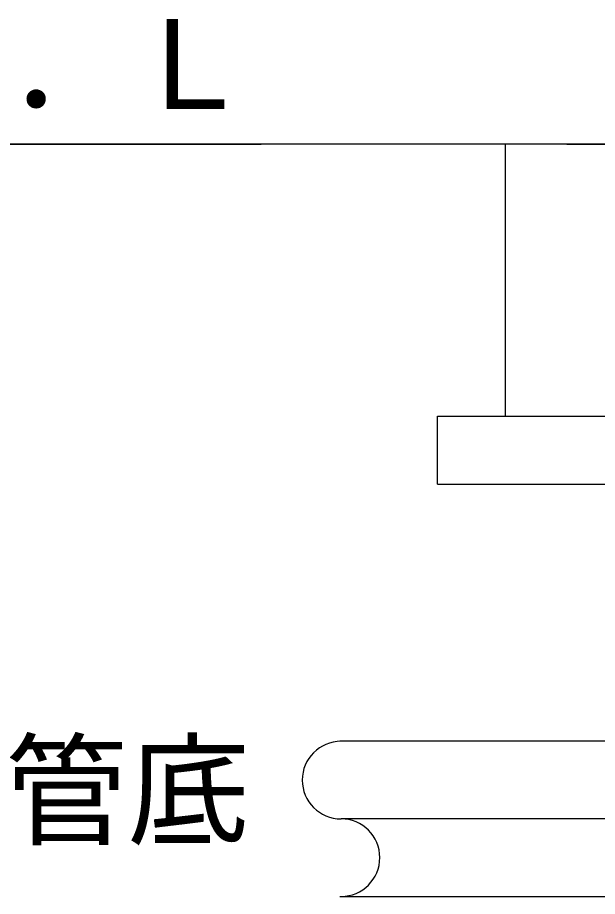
# Model space of a CAD drawing. Units: millimetres, scale not verified. Extents: x -8093 to 8093, y -5792 to 5792.
# Drawn here: x -6889 to -6463, y -1802 to -1156 of the extents above; entities that cross this region are included whole.
import ezdxf
from ezdxf.enums import TextEntityAlignment as Align

# ---------------------------------------------------------------- set-up
doc = ezdxf.new("R2010")
doc.units = ezdxf.units.MM
doc.header["$LTSCALE"] = 30
doc.linetypes.add('LONG_CHAIN', pattern=[21, 18, -1, 1, -1])
for name, color, linetype, lineweight in [('0-1_00クル-フ-0躯体', 3, 'Continuous', 25), ('0-2_00クル-フ-1機器', 2, 'Continuous', 25), ('0-3_00クル-フ-6寸法', 132, 'Continuous', 25)]:
    doc.layers.add(name, color=color, linetype=linetype, lineweight=lineweight)
doc.styles.add('ＭＳ ゴシック', font='')
doc.styles.get('ＭＳ ゴシック').set_extended_font_data('MS Gothic')

msp = doc.modelspace()

# ---------------------------------------------------------------- linework, layer by layer
at = {"layer": '0-1_00クル-フ-0躯体'}
for p, q in [((-6442.16, -1688.23), (-6652.49, -1688.23)), ((-6652.49, -1802.23), (-6442.16, -1802.23))]:
    msp.add_line(p, q, dxfattribs=at)
at = {"layer": '0-1_00クル-フ-0躯体', "linetype": 'LONG_CHAIN'}
msp.add_line((-6382.31, -1745.23), (-6651.56, -1745.23), dxfattribs=at)
at = {"layer": '0-1_00クル-フ-0躯体'}
for centre, start, end in [((-6651.55, -1716.73), 90, 270), ((-6651.55, -1773.73), 270, 90)]:
    msp.add_arc(centre, 28.5, start, end, dxfattribs=at)
at = {"layer": '0-2_00クル-フ-1機器'}
for p, q in [((-3233.35, -1249.23), (-7706.56, -1249.23)), ((-7122.63, -1249.23), (-6710.2, -1249.23)), ((-6530.75, -1449.23), (-6530.75, -1249.23)), ((-6485.75, -1249.23), (-4705.75, -1249.23)), ((-6580.75, -1499.23), (-6580.75, -1449.23)), ((-6580.75, -1449.23), (-6355.75, -1449.23)), ((-6580.75, -1499.23), (-6355.75, -1499.23))]:
    msp.add_line(p, q, dxfattribs=at)

# ---------------------------------------------------------------- texts
at = {"layer": '0-2_00クル-フ-1機器', "color": 4, "style": 'ＭＳ ゴシック'}
msp.add_text('Ｇ．Ｌ', height=65.98, dxfattribs=at).set_placement((-6987.03, -1243.3), align=Align.BOTTOM_LEFT)
at = {"layer": '0-3_00クル-フ-6寸法', "color": 4, "style": 'ＭＳ ゴシック'}
msp.add_text('流入管底', height=65.98, dxfattribs=at).set_placement((-7078.51, -1777.12), align=Align.BOTTOM_LEFT)

doc.saveas('drawing.dxf')
